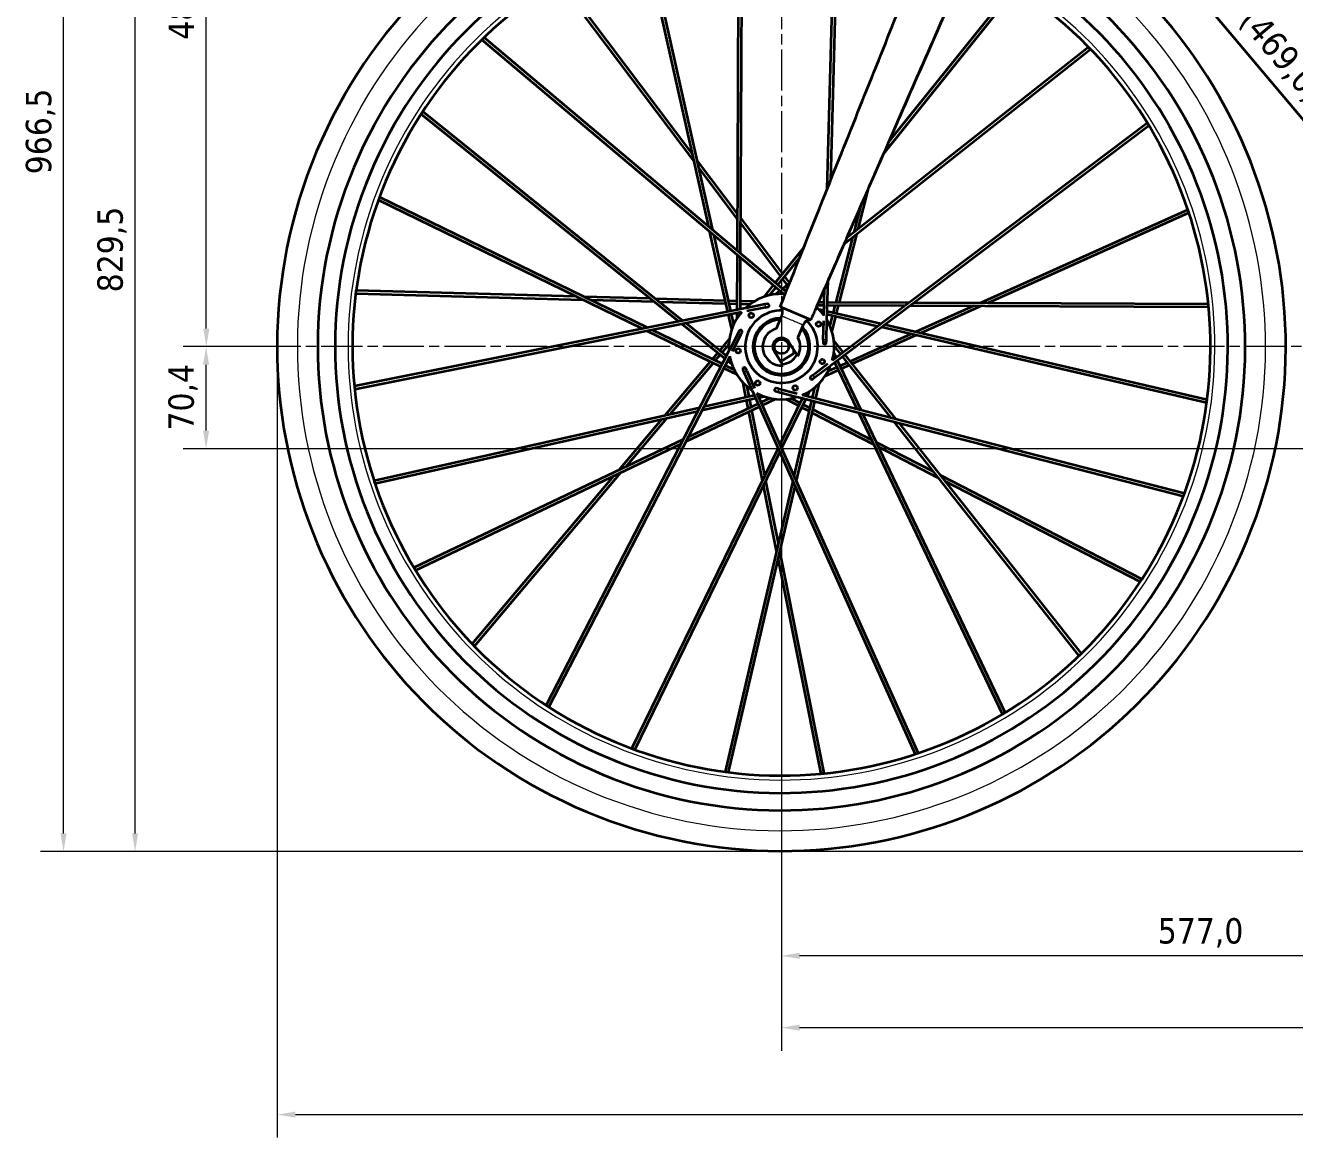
# Model space of a CAD drawing. Header units: millimetres. Extents: x 103 to 2059, y 115 to 1460.
# Drawn here: x 103 to 979, y 115 to 883 of the extents above; entities that cross this region are included whole.
import ezdxf

# ---------------------------------------------------------------- set-up
doc = ezdxf.new("R2010")
doc.units = ezdxf.units.MM
doc.header["$LTSCALE"] = 5
doc.linetypes.add('CHAIN', pattern=[0.3543, 0.2362, -0.0295, 0.0591, -0.0295])
for name, color, linetype, lineweight in [('Center Mark (ISO)', 7, 'Continuous', 9), ('Dimension (ISO)', 7, 'Continuous', 9), ('Visible (ISO)', 7, 'Continuous', 35), ('Visible Narrow (ISO)', 7, 'Continuous', 9)]:
    doc.layers.add(name, color=color, linetype=linetype, lineweight=lineweight)
doc.styles.add('Note Text (ISO)', font='tahoma.ttf')
doc.dimstyles.new('Default (ISO)', dxfattribs={"dimscale": 5, "dimtxt": 3.5, "dimasz": 2.5, "dimexe": 3.175, "dimexo": 0, "dimgap": 0.762, "dimtad": 1, "dimdec": 1, "dimrnd": 1e-08, "dimzin": 4, "dimtxsty": 'Note Text (ISO)', "dimcen": 0.09, "dimdle": 10, "dimclrd": 256, "dimclre": 256, "dimclrt": 256, "dimadec": 0, "dimazin": 0, "dimtfac": 1.001486, "dimtmove": 0, "dimatfit": 3, "dimfxl": 0, "dimtolj": 1, "dimtzin": 0, "dimlwd": -1, "dimlwe": -1, "dimarcsym": 0})

# ---------------------------------------------------------------- blocks, each defined once
blk = doc.blocks.new('*D5')
at = {"layer": 'Defpoints', "color": 0}
for p in [(881.23, 1080.41), (1321.29, 1080.41), (1221.3, 1034.49), (1204.71, 673.84)]:
    blk.add_point(p, dxfattribs=at)
at = {"layer": 'Dimension (ISO)'}
blk.add_arc((1321.29, 1080.41), 110.03, 186.5127, 247.4873, dxfattribs=at)
for points in [[(1209.89, 1067.81), (1214.05, 1068.05), (1211.26, 1080.41)], [(1279.85, 980.74), (1278.48, 976.8), (1290.96, 974.65)]]:
    blk.add_solid(points, dxfattribs=at)
at = {"layer": 'Dimension (ISO)', "insert": (1239.83, 1041.1), "char_height": 17.5, "attachment_point": 1, "rotation": 307, "style": 'Note Text (ISO)'}
blk.add_mtext('\\A1;74°', dxfattribs=at)
blk = doc.blocks.new('*D6')
at = {"layer": 'Defpoints', "color": 0}
for p in [(816.37, 1080.41), (881.23, 1080.41), (942.13, 997.81), (1165.25, 665.43)]:
    blk.add_point(p, dxfattribs=at)
at = {"layer": 'Dimension (ISO)'}
blk.add_arc((816.37, 1080.41), 150.46, 314.81587, 355.23861, dxfattribs=at)
for points in [[(964.23, 1068.01), (968.39, 1067.84), (966.83, 1080.41)], [(923.82, 972.14), (921.01, 975.22), (913.19, 965.24)]]:
    blk.add_solid(points, dxfattribs=at)
at = {"layer": 'Dimension (ISO)', "insert": (925.41, 1010.34), "char_height": 17.5, "attachment_point": 1, "rotation": 65.02724, "style": 'Note Text (ISO)'}
blk.add_mtext('\\A1;50°', dxfattribs=at)
blk = doc.blocks.new('*D7')
at = {"layer": 'Defpoints', "color": 0}
for p in [(801.76, 1035.93), (805.44, 1039.02), (1170.31, 605.02)]:
    blk.add_point(p, dxfattribs=at)
at = {"layer": 'Dimension (ISO)'}
for p, q in [((805.44, 1039.02), (789.61, 1025.71)), ((1158.59, 611.5), (809.81, 1026.36)), ((1170.31, 605.02), (1154.49, 591.71))]:
    blk.add_line(p, q, dxfattribs=at)
for points in [[(811.4, 1027.7), (808.21, 1025.02), (801.76, 1035.93)], [(1160.19, 612.84), (1157, 610.16), (1166.64, 601.93)]]:
    blk.add_solid(points, dxfattribs=at)
at = {"layer": 'Dimension (ISO)', "insert": (953.45, 897.37), "char_height": 17.5, "attachment_point": 1, "rotation": 310.05448, "style": 'Note Text (ISO)'}
blk.add_mtext('\\A1;\\fTahoma|b0|i0;{\\H17.5000;(469,0) - 567,0}', dxfattribs=at)
blk = doc.blocks.new('*D12')
at = {"layer": 'Defpoints', "color": 0}
for p in [(624.78, 661.37), (1641.2, 660.94), (1641.2, 191.37)]:
    blk.add_point(p, dxfattribs=at)
at = {"layer": 'Dimension (ISO)'}
for p, q in [((624.78, 661.37), (624.78, 175.49)), ((1641.2, 660.94), (1641.2, 175.49)), ((637.28, 191.37), (1628.7, 191.37))]:
    blk.add_line(p, q, dxfattribs=at)
for points in [[(637.28, 193.45), (637.28, 189.28), (624.78, 191.37)], [(1628.7, 193.45), (1628.7, 189.28), (1641.2, 191.37)]]:
    blk.add_solid(points, dxfattribs=at)
at = {"layer": 'Dimension (ISO)', "insert": (1090.59, 217.38), "char_height": 17.5, "attachment_point": 1, "style": 'Note Text (ISO)'}
blk.add_mtext('\\A1;1016,4', dxfattribs=at)
blk = doc.blocks.new('*D13')
at = {"layer": 'Defpoints', "color": 0}
for p in [(227.69, 661.37), (292.28, 661.37), (1178.75, 590.94)]:
    blk.add_point(p, dxfattribs=at)
at = {"layer": 'Dimension (ISO)'}
for p, q in [((292.28, 661.37), (211.82, 661.37)), ((227.69, 603.44), (227.69, 648.87)), ((1178.75, 590.94), (211.82, 590.94))]:
    blk.add_line(p, q, dxfattribs=at)
for points in [[(225.61, 648.87), (229.77, 648.87), (227.69, 661.37)], [(225.61, 603.44), (229.77, 603.44), (227.69, 590.94)]]:
    blk.add_solid(points, dxfattribs=at)
at = {"layer": 'Dimension (ISO)', "insert": (201.68, 603.47), "char_height": 17.5, "attachment_point": 1, "rotation": 90, "style": 'Note Text (ISO)'}
blk.add_mtext('\\A1;70,4', dxfattribs=at)
blk = doc.blocks.new('*D14')
at = {"layer": 'Defpoints', "color": 0}
for p in [(227.82, 1142.44), (813.68, 1142.44), (292.28, 661.37)]:
    blk.add_point(p, dxfattribs=at)
at = {"layer": 'Dimension (ISO)'}
for p, q in [((813.68, 1142.44), (211.94, 1142.44)), ((227.82, 673.87), (227.82, 1129.94)), ((292.28, 661.37), (211.94, 661.37))]:
    blk.add_line(p, q, dxfattribs=at)
for points in [[(225.74, 1129.94), (229.9, 1129.94), (227.82, 1142.44)], [(225.74, 673.87), (229.9, 673.87), (227.82, 661.37)]]:
    blk.add_solid(points, dxfattribs=at)
at = {"layer": 'Dimension (ISO)', "insert": (201.76, 873.19), "char_height": 17.5, "attachment_point": 1, "rotation": 90, "style": 'Note Text (ISO)'}
blk.add_mtext('\\A1;481,1', dxfattribs=at)
blk = doc.blocks.new('*D15')
at = {"layer": 'Defpoints', "color": 0}
for p in [(1201.75, 567.94), (624.78, 328.87), (624.78, 240.94)]:
    blk.add_point(p, dxfattribs=at)
at = {"layer": 'Dimension (ISO)'}
for p, q in [((1201.75, 567.94), (1201.75, 225.07)), ((624.78, 328.87), (624.78, 225.07)), ((1189.25, 240.94), (637.28, 240.94))]:
    blk.add_line(p, q, dxfattribs=at)
for points in [[(637.28, 243.03), (637.28, 238.86), (624.78, 240.94)], [(1189.25, 243.03), (1189.25, 238.86), (1201.75, 240.94)]]:
    blk.add_solid(points, dxfattribs=at)
at = {"layer": 'Dimension (ISO)', "insert": (884.49, 266.95), "char_height": 17.5, "attachment_point": 1, "style": 'Note Text (ISO)'}
blk.add_mtext('\\A1;577,0', dxfattribs=at)
blk = doc.blocks.new('*D17')
at = {"layer": 'Defpoints', "color": 0}
for p in [(178.7, 1142.44), (813.68, 1142.44), (1641.2, 312.94)]:
    blk.add_point(p, dxfattribs=at)
at = {"layer": 'Dimension (ISO)'}
for p, q in [((813.68, 1142.44), (162.83, 1142.44)), ((178.7, 325.44), (178.7, 1129.94)), ((1641.2, 312.94), (162.83, 312.94))]:
    blk.add_line(p, q, dxfattribs=at)
for points in [[(176.62, 1129.94), (180.79, 1129.94), (178.7, 1142.44)], [(176.62, 325.44), (180.79, 325.44), (178.7, 312.94)]]:
    blk.add_solid(points, dxfattribs=at)
at = {"layer": 'Dimension (ISO)', "insert": (152.64, 698.83), "char_height": 17.5, "attachment_point": 1, "rotation": 90, "style": 'Note Text (ISO)'}
blk.add_mtext('\\A1;829,5', dxfattribs=at)
blk = doc.blocks.new('*D18')
at = {"layer": 'Defpoints', "color": 0}
for p in [(129.29, 1279.41), (1543.27, 1279.41), (1641.2, 312.94)]:
    blk.add_point(p, dxfattribs=at)
at = {"layer": 'Dimension (ISO)'}
for p, q in [((1543.27, 1279.41), (113.41, 1279.41)), ((129.29, 325.44), (129.29, 1266.91)), ((1641.2, 312.94), (113.41, 312.94))]:
    blk.add_line(p, q, dxfattribs=at)
for points in [[(127.2, 1266.91), (131.37, 1266.91), (129.29, 1279.41)], [(127.2, 325.44), (131.37, 325.44), (129.29, 312.94)]]:
    blk.add_solid(points, dxfattribs=at)
at = {"layer": 'Dimension (ISO)', "insert": (103.27, 780.31), "char_height": 17.5, "attachment_point": 1, "rotation": 90, "style": 'Note Text (ISO)'}
blk.add_mtext('\\A1;966,5', dxfattribs=at)
blk = doc.blocks.new('*D19')
at = {"layer": 'Defpoints', "color": 0}
for p in [(276.78, 661.37), (1989.2, 660.94), (1989.2, 131.37)]:
    blk.add_point(p, dxfattribs=at)
at = {"layer": 'Dimension (ISO)'}
for p, q in [((276.78, 661.37), (276.78, 115.49)), ((1989.2, 660.94), (1989.2, 115.49)), ((289.28, 131.37), (1976.7, 131.37))]:
    blk.add_line(p, q, dxfattribs=at)
for points in [[(289.28, 133.45), (289.28, 129.28), (276.78, 131.37)], [(1976.7, 133.45), (1976.7, 129.28), (1989.2, 131.37)]]:
    blk.add_solid(points, dxfattribs=at)
at = {"layer": 'Dimension (ISO)', "insert": (1090.59, 157.39), "char_height": 17.5, "attachment_point": 1, "style": 'Note Text (ISO)'}
blk.add_mtext('\\A1;1712,4', dxfattribs=at)

msp = doc.modelspace()

# ---------------------------------------------------------------- linework, layer by layer
at = {"layer": 'Center Mark (ISO)', "linetype": 'CHAIN', "ltscale": 23.990969}
for p, q in [((624.78, 993.87), (624.78, 328.87)), ((1100.51, 661.37), (292.28, 661.37))]:
    msp.add_line(p, q, dxfattribs=at)
at = {"layer": 'Visible (ISO)'}
for p, q in [((1134.63, 639.69), (833.47, 997.91)), ((595.18, 955.88), (594.19, 727.53)), ((597.38, 955.99), (596.38, 725.68)), ((656.43, 770.36), (661.46, 954.97)), ((658.79, 776.26), (663.65, 954.8)), ((574.66, 743.99), (530.39, 941.91)), ((577.44, 741.65), (532.51, 942.5)), ((470.39, 913.79), (564.65, 788.76)), ((472.22, 915.02), (563.48, 793.96)), ((695.32, 794.77), (787.05, 908.79)), ((698.68, 802.47), (785.27, 910.08)), ((626.14, 697.71), (418.09, 873.11)), ((627.94, 699.08), (419.6, 874.72)), ((836.59, 868.13), (669.68, 736.21)), ((838.04, 866.47), (667.8, 731.92)), ((377.35, 823.64), (556.79, 679.27)), ((376.06, 821.86), (553.98, 678.71)), ((659.91, 651.94), (877.2, 815.75)), ((658.72, 648.29), (878.43, 813.92)), ((566.69, 789.7), (594.3, 753.07)), ((567.85, 784.51), (594.29, 749.44)), ((528.93, 673.7), (346.58, 762.49)), ((532.49, 674.41), (347.45, 764.52)), ((684.73, 770.6), (677.48, 742.37)), ((679.23, 758.02), (669.68, 736.21)), ((679.23, 758.02), (674.62, 740.12)), ((905.22, 755.71), (762.35, 691.64)), ((906.02, 753.65), (767.68, 691.62)), ((596.47, 746.54), (624.15, 709.83)), ((596.49, 750.17), (625.57, 711.6)), ((587.75, 685.45), (575.45, 740.45)), ((589.91, 685.88), (578.23, 738.11)), ((673.72, 736.6), (662.27, 692.07)), ((676.57, 738.85), (664.54, 692.06)), ((620.52, 705.33), (640.22, 729.8)), ((667.8, 731.92), (656.9, 707.02)), ((594.18, 724.66), (594.01, 686.7)), ((596.37, 722.81), (596.22, 687.14)), ((622.21, 703.91), (637.43, 722.83)), ((626.93, 709.79), (630.38, 705.21)), ((612.78, 695.7), (619.14, 703.61)), ((616.47, 696.78), (620.83, 702.19)), ((630.35, 705.12), (625.4, 701.21)), ((625.51, 708.02), (628.69, 703.81)), ((628.71, 701.02), (627.12, 699.77)), ((654.55, 701.66), (650.38, 692.13)), ((654.05, 682.96), (654.55, 701.66)), ((656.16, 679.75), (656.9, 707.02)), ((331.17, 698.05), (487.69, 693.78)), ((331.34, 700.25), (482.9, 696.11)), ((488.22, 695.97), (534.08, 694.72)), ((493.01, 693.64), (536.91, 692.44)), ((537.71, 694.62), (586, 693.3)), ((540.54, 692.34), (586.49, 691.09)), ((588.27, 693.24), (594.04, 693.09)), ((596.24, 693.03), (606.39, 692.75)), ((623.64, 699.82), (620.72, 697.51)), ((625.36, 698.37), (624.56, 697.74)), ((650.38, 692.13), (654.29, 692.11)), ((656.5, 692.1), (712.85, 691.85)), ((599.87, 687.87), (330.05, 633.98)), ((597.21, 685.1), (330.37, 631.8)), ((590.45, 673.4), (588.23, 683.3)), ((588.76, 691.03), (594.03, 690.89)), ((591.91, 676.95), (590.39, 683.74)), ((594, 684.46), (593.99, 680.73)), ((596.21, 684.9), (596.2, 683.87)), ((596.23, 690.83), (603.18, 690.64)), ((613.43, 690.58), (600.48, 687.99)), ((613.86, 688.42), (600.91, 685.84)), ((615.1, 690.91), (613.43, 690.58)), ((613.86, 688.42), (615.53, 688.76)), ((623.85, 688.87), (625.2, 688.3)), ((625.2, 688.3), (643.71, 680.53)), ((649.42, 689.93), (648.85, 688.63)), ((649.42, 689.93), (654.23, 689.91)), ((654.13, 686.23), (650.51, 687.07)), ((654.07, 683.98), (653.07, 684.21)), ((691, 675.38), (656.26, 683.47)), ((693.29, 677.11), (656.32, 685.72)), ((656.44, 689.9), (709.95, 689.67)), ((661.71, 689.88), (660.4, 684.77)), ((663.98, 689.87), (662.54, 684.27)), ((713.58, 689.65), (919.4, 688.76)), ((716.48, 691.84), (919.29, 690.96)), ((757.5, 689.46), (717.43, 671.49)), ((762.82, 689.44), (720.96, 670.67)), ((556.21, 676.91), (585.79, 653.11)), ((559.02, 677.47), (586.82, 655.11)), ((621.37, 673.91), (625.06, 682.7)), ((639.81, 676.5), (636.12, 667.72)), ((643.71, 680.53), (645.06, 679.96)), ((653.58, 665.98), (653.94, 679.19)), ((655.78, 665.92), (656.14, 679.13)), ((659.85, 682.64), (658.12, 675.9)), ((661.99, 682.14), (659.46, 672.31)), ((918.1, 622.51), (693.79, 674.73)), ((918.49, 624.68), (696.08, 676.46)), ((582.86, 647.44), (532.19, 672.11)), ((583.87, 649.39), (535.76, 672.82)), ((582.23, 658.8), (588.78, 666.56)), ((594.86, 670.71), (588.81, 658.97)), ((596.82, 669.71), (590.76, 657.97)), ((595.64, 672.22), (594.86, 670.71)), ((596.82, 669.71), (597.6, 671.22)), ((653.58, 665.98), (653.54, 664.28)), ((655.74, 664.22), (655.78, 665.92)), ((714.11, 670), (672.16, 651.19)), ((717.65, 669.18), (673.57, 649.41)), ((588.52, 658.42), (462.43, 413.86)), ((577.09, 652.7), (580.81, 657.11)), ((583.95, 657.42), (588.43, 662.73)), ((619.7, 658.17), (625.85, 648.41)), ((636, 654.81), (629.85, 664.56)), ((633.38, 656.64), (633.33, 659.05)), ((660.92, 665.42), (667.22, 657.45)), ((662.52, 653.91), (660.92, 657.27)), ((661.15, 661.59), (665.46, 656.13)), ((589.04, 654.61), (464.33, 412.75)), ((544.49, 614.03), (575.63, 650.96)), ((548.04, 614.82), (577.67, 649.97)), ((579.13, 651.7), (582.53, 655.73)), ((592.1, 645.39), (585.85, 648.43)), ((587.54, 651.7), (590.44, 649.37)), ((588.57, 653.7), (589.36, 653.06)), ((623.27, 652.49), (624.99, 651.55)), ((624.99, 651.55), (633.38, 656.64)), ((646.35, 641.72), (656.89, 649.67)), ((660.72, 652.56), (660.28, 653.49)), ((677.03, 618.33), (661.69, 650.53)), ((679.8, 617.61), (663.48, 651.89)), ((670.09, 650.27), (665.28, 648.11)), ((671.5, 648.49), (666.23, 646.12)), ((666.82, 654.4), (700.01, 612.42)), ((668.58, 655.73), (703.53, 611.52)), ((593.97, 642.03), (584.84, 646.48)), ((598.12, 645.36), (598.82, 643.81)), ((598.82, 643.81), (604.22, 631.76)), ((600.82, 644.71), (600.13, 646.26)), ((600.82, 644.71), (606.23, 632.66)), ((646.35, 641.72), (644.99, 640.7)), ((646.31, 638.94), (647.67, 639.96)), ((647.67, 639.96), (658.22, 647.92)), ((664.22, 645.22), (654.96, 641.07)), ((663.27, 647.21), (656.93, 644.36)), ((600.26, 626.5), (598.27, 636.46)), ((602.41, 626.98), (601.04, 633.8)), ((604.48, 631.18), (717.06, 380.12)), ((622.87, 632.25), (621.22, 632.68)), ((622.87, 632.25), (635.66, 628.96)), ((647.62, 633.07), (646.05, 626.29)), ((650.48, 635.63), (648.18, 625.75)), ((569.88, 617.45), (606.92, 625.74)), ((571.19, 620), (606, 627.79)), ((601.82, 618.68), (600.69, 624.34)), ((603.87, 619.65), (602.84, 624.82)), ((607.77, 629.21), (719.12, 380.92)), ((608.19, 628.28), (609.19, 628.5)), ((609.11, 626.23), (612.74, 627.04)), ((616.9, 625.86), (610.62, 622.87)), ((620.68, 625.22), (611.52, 620.86)), ((620.67, 630.55), (622.32, 630.12)), ((622.32, 630.12), (635.11, 626.83)), ((623.71, 593.68), (639.32, 625.75)), ((624.88, 591.06), (641.5, 625.19)), ((636.75, 620.46), (627.72, 625.11)), ((637.71, 622.44), (631.53, 625.63)), ((645.55, 624.15), (633.41, 572.03)), ((647.68, 623.6), (634.9, 568.72)), ((635.72, 626.68), (902.2, 558.17)), ((639.31, 628.02), (902.86, 560.27)), ((640.31, 627.77), (640.75, 628.69)), ((642.48, 627.21), (644.11, 630.56)), ((343.64, 569.1), (568.39, 619.37)), ((344.23, 566.98), (567.08, 616.83)), ((609.53, 619.91), (558.65, 595.68)), ((608.63, 621.92), (560.32, 598.91)), ((611.73, 569.08), (602.27, 616.45)), ((613.32, 572.35), (604.31, 617.43)), ((643.84, 616.8), (638.7, 619.45)), ((644.35, 619.01), (639.67, 621.43)), ((688.79, 593.63), (645.85, 615.76)), ((687.23, 596.91), (646.37, 617.97)), ((777.29, 407.81), (678.26, 615.74)), ((779.22, 408.85), (681.04, 615.03)), ((512.58, 576.18), (542.15, 611.25)), ((517.39, 578.47), (545.69, 612.04)), ((702.26, 609.57), (829.88, 448.1)), ((705.78, 608.67), (831.54, 449.55)), ((557.04, 597.35), (371.22, 508.86)), ((555.37, 594.12), (372.26, 506.92)), ((521.62, 384.04), (622.45, 591.1)), ((523.65, 383.18), (623.62, 588.49)), ((729.49, 575.12), (690.46, 595.24)), ((732.79, 570.94), (692.02, 591.96)), ((411.42, 456.19), (509.15, 572.11)), ((413.03, 454.69), (513.96, 574.4)), ((873.39, 500.92), (734.22, 572.68)), ((632.59, 568.49), (585.92, 368.04)), ((634.08, 565.18), (588.09, 367.65)), ((621.42, 520.53), (612.44, 565.52)), ((622.63, 525.72), (614.03, 568.79)), ((872.28, 499.02), (737.53, 568.5)), ((654.35, 366.96), (623.68, 520.5)), ((652.17, 366.64), (622.47, 515.31))]:
    msp.add_line(p, q, dxfattribs=at)
for centre, radius in [((603.9, 682.91), 1.6), ((650.43, 676.92), 1.6), ((624.78, 661.37), 5), ((594.91, 658.48), 1.6), ((652.93, 651.01), 1.6), ((608.41, 636.22), 1.6), ((634.24, 632.9), 1.6)]:
    msp.add_circle(centre, radius, dxfattribs=at)
for centre, radius, start, end in [((624.78, 661.37), 348, 70.03345, 64.52873), ((624.78, 661.37), 320, 70.19293, 64.36776), ((624.78, 661.37), 320, 70.19293, 64.36776), ((624.78, 661.37), 308, 70.27017, 64.28926), ((624.78, 661.37), 296, 70.35367, 64.20488), ((624.78, 661.37), 36.37, 87.55695, 133.22894), ((624.78, 661.37), 36.37, 138.98552, 184.65752), ((624.78, 661.37), 25, 88.44446, 45.59359), ((615.32, 689.84), 1.1, 281.296, 101.296), ((624.78, 661.37), 36.37, 36.12838, 48.55006), ((624.78, 661.37), 19.74, 91.12117, 43.31346), ((624.78, 661.37), 18.74, 92.48334, 41.95128), ((645.08, 674.21), 5.75, 90.253, 157.21731), ((624.78, 661.37), 36.37, 344.6998, 30.3718), ((596.62, 671.72), 1.1, 332.72457, 152.72457), ((624.78, 661.37), 13, 105.19719, 274.73089), ((624.78, 661.37), 6, 32.21731, 212.21731), ((624.78, 661.37), 13, 329.70374, 29.23744), ((654.64, 664.25), 1.1, 178.43885, 358.43885), ((624.78, 661.37), 36.37, 190.41409, 236.08609), ((624.78, 661.37), 12, 272.21731, 332.21731), ((624.78, 661.37), 36.37, 293.27123, 338.94323), ((599.12, 645.81), 1.1, 24.15314, 204.15314), ((645.65, 639.82), 1.1, 127.01028, 307.01028), ((620.95, 631.61), 1.1, 75.58171, 255.58171), ((624.78, 661.37), 36.37, 241.84266, 287.51466)]:
    msp.add_arc(centre, radius, start, end, dxfattribs=at)
for centre, major_axis, ratio, start_param, end_param in [((418.8, 873.95), (-0.709, -0.841), 0.132967, 5.640382, 6.283185), ((837.36, 867.34), (0.682, -0.863), 0.112757, 3.879313, 7.00709), ((376.66, 822.79), (0.69, 0.857), 0.112757, 3.879313, 7.00709), ((877.86, 814.87), (-0.662, 0.878), 0.132967, 5.640382, 6.283185), ((346.96, 763.53), (0.482, 0.989), 0.112757, 0, 0.723905), ((905.67, 754.7), (-0.45, 1), 0.132967, 5.640382, 8.767658), ((331.2, 699.15), (-0.03, -1.1), 0.132967, 5.640382, 8.767658), ((919.4, 689.86), (0, -1.1), 0.112757, 0, 0.723905), ((330.15, 632.87), (0.22, -1.08), 0.132967, 5.640382, 6.283185), ((918.35, 623.58), (-0.25, -1.07), 0.112757, 3.879313, 7.00709), ((343.88, 568.03), (-0.24, 1.07), 0.112757, 3.879313, 7.00709), ((902.59, 559.2), (0.27, 1.07), 0.132967, 5.640382, 6.283185), ((371.69, 507.86), (-0.473, 0.993), 0.112757, 0, 0.723905), ((872.89, 499.95), (0.504, 0.978), 0.132967, 5.640382, 8.767658), ((412.19, 455.39), (0.841, -0.709), 0.132967, 5.640382, 8.767658), ((830.75, 448.78), (-0.863, -0.682), 0.112757, 0, 0.723905), ((463.35, 413.25), (0.978, -0.504), 0.132967, 5.640382, 6.283185), ((778.28, 408.28), (-0.993, -0.473), 0.112757, 3.879313, 7.00709), ((522.61, 383.56), (-0.989, 0.482), 0.112757, 3.879313, 7.00709), ((718.11, 380.47), (1, 0.45), 0.132967, 5.640382, 6.283185), ((586.99, 367.79), (-1.07, 0.25), 0.112757, 0, 0.723905), ((653.27, 366.74), (1.08, 0.22), 0.132967, 5.640382, 8.767658)]:
    msp.add_ellipse(centre, major_axis=major_axis, ratio=ratio, start_param=start_param, end_param=end_param, dxfattribs=at)
for points, knots in [([(623.85, 688.87), (636.99, 721.73), (650.12, 754.58), (680.25, 829.95), (697.24, 872.47), (719.9, 929.15), (725.57, 943.32), (733.12, 962.21), (735.01, 966.94), (738.53, 975.75), (740.19, 979.89), (743.31, 987.71), (744.81, 991.46), (747.46, 998.09), (748.64, 1001.03), (750.53, 1005.78), (751.27, 1007.62), (751.95, 1009.32), (752.11, 1009.72), (752.31, 1010.22), (752.24, 1010.03), (752.24, 1010.04)], [0, 0, 0, 0, 10.619093, 10.619093, 24.358481, 24.358481, 28.938277, 28.938277, 30.464877, 30.464877, 31.785052, 31.785052, 33.109993, 33.109993, 34.434723, 34.434723, 35.771817, 35.771817, 36.400817, 36.400817, 37.030154, 37.030154, 37.030154, 37.030154]), ([(783.93, 996.28), (783.93, 996.28), (783.86, 996.17), (783.6, 995.69), (783.35, 995.19), (782.52, 993.5), (781.83, 992.05), (780.04, 988.14), (778.83, 985.46), (776.07, 979.25), (774.45, 975.59), (771.09, 967.92), (769.3, 963.82), (765.5, 955.12), (763.46, 950.45), (755.29, 931.77), (749.16, 917.77), (724.64, 861.76), (706.25, 819.75), (680.73, 761.44), (673.59, 745.14), (662.89, 720.69), (659.32, 712.54), (653.97, 700.31), (652.18, 696.24), (649.51, 690.13), (648.62, 688.09), (647.28, 685.03), (646.83, 684.01), (646.16, 682.48), (645.94, 681.98), (645.45, 680.86), (645.32, 680.57), (645.06, 679.96)], [0.056808, 0.056808, 0.056808, 0.056808, 0.395315, 0.395315, 0.967833, 0.967833, 1.926236, 1.926236, 3.141481, 3.141481, 4.45555, 4.45555, 5.778486, 5.778486, 7.3075, 7.3075, 11.894534, 11.894534, 25.655607, 25.655607, 30.995657, 30.995657, 33.665682, 33.665682, 35.000694, 35.000694, 35.6682, 35.6682, 36.001954, 36.001954, 36.16883, 36.16883, 36.367641, 36.367641, 36.367641, 36.367641]), ([(753.58, 927.87), (750.07, 919.84), (746.55, 911.8), (728.25, 870), (713.47, 836.24), (698.68, 802.47)], [9.262812, 9.262812, 9.262812, 9.262812, 11.894534, 11.894534, 22.956033, 22.956033, 22.956033, 22.956033]), ([(695.32, 794.77), (692.83, 789.1), (690.35, 783.42), (686.82, 775.36), (685.78, 772.98), (684.73, 770.6)], [23.796474, 23.796474, 23.796474, 23.796474, 25.655607, 25.655607, 26.436206, 26.436206, 26.436206, 26.436206]), ([(625.06, 682.7), (625.27, 683.2), (625.4, 683.72), (625.57, 684.91), (625.54, 685.54), (625.4, 686.93), (625.21, 687.69), (625.2, 688.23), (625.2, 688.27), (625.2, 688.3), (625.2, 688.3), (625.2, 688.3)], [0, 0, 0, 0, 0.1630169, 0.1630169, 0.373725, 0.373725, 0.7049412, 0.7049412, 0.7527444, 0.7527444, 0.7541099, 0.7541099, 0.7541099, 0.7541099]), ([(643.71, 680.53), (643.71, 680.53), (643.71, 680.53), (643.69, 680.51), (643.67, 680.48), (643.3, 680.13), (642.61, 679.72), (641.5, 678.84), (641.04, 678.42), (640.29, 677.46), (640.02, 677), (639.81, 676.5)], [-0.0002435, -0.0002435, -0.0002435, -0.0002435, 0, 0, 0.0081743, 0.0081743, 0.086238, 0.086238, 0.1351196, 0.1351196, 0.1728839, 0.1728839, 0.1728839, 0.1728839])]:
    msp.add_open_spline(points, degree=3, knots=knots, dxfattribs=at)
at = {"layer": 'Visible Narrow (ISO)'}
for radius, start, end in [(334.04, 70.10963, 64.45303), (299.03, 70.33195, 64.22679)]:
    msp.add_arc((624.78, 661.37), radius, start, end, dxfattribs=at)
for centre, major_axis in [((613.65, 689.5), (0.22, -1.08)), ((595.84, 670.21), (0.978, -0.504)), ((654.68, 665.95), (-1.1, 0.03)), ((599.82, 644.26), (1, 0.45)), ((647.01, 640.84), (-0.662, 0.878)), ((622.59, 631.19), (0.27, 1.07))]:
    msp.add_ellipse(centre, major_axis=major_axis, ratio=0.132967, start_param=3.141593, end_param=6.283185, dxfattribs=at)
for points, knots in [([(753.75, 1012.78), (753.75, 1012.78), (753.74, 1012.78), (753.74, 1012.78), (753.74, 1012.77), (753.74, 1012.77), (753.74, 1012.77), (753.73, 1012.75), (753.55, 1012.3), (753.17, 1011.38), (752.99, 1010.93), (752.76, 1010.36), (752.49, 1009.69), (752.23, 1009.03), (751.93, 1008.28), (751.59, 1007.44), (750.89, 1005.7), (750.03, 1003.56), (749.04, 1001.1), (748.08, 998.7), (746.99, 995.99), (745.82, 993.06), (744.61, 990.05), (743.36, 986.92), (742.06, 983.7), (740.8, 980.55), (739.5, 977.31), (738.19, 974.02), (736.47, 969.74), (734.76, 965.48), (733.07, 961.26), (730.16, 954.01), (727.29, 946.85), (724.45, 939.76), (720.27, 929.34), (716.14, 919.04), (712.01, 908.75), (707.99, 898.7), (703.96, 888.66), (699.9, 878.55), (674.55, 815.32), (649.2, 752.09), (623.85, 688.87)], [0, 0, 0, 0, 0.00206, 0.00206, 0.00206, 0.003091, 0.003091, 0.003091, 0.031257, 0.031257, 0.031257, 0.045169, 0.045169, 0.045169, 0.058744, 0.058744, 0.058744, 0.086911, 0.086911, 0.086911, 0.114398, 0.114398, 0.114398, 0.142565, 0.142565, 0.142565, 0.170052, 0.170052, 0.170052, 0.205916, 0.205916, 0.205916, 0.267591, 0.267591, 0.267591, 0.35824, 0.35824, 0.35824, 0.446701, 0.446701, 0.446701, 1, 1, 1, 1]), ([(625.06, 682.7), (625.38, 682.53), (625.7, 682.37), (626.11, 682.19), (626.18, 682.16), (626.32, 682.09), (626.39, 682.06), (626.6, 681.97), (626.74, 681.92), (627.33, 681.67), (627.78, 681.48), (629.62, 680.71), (631.01, 680.12), (632.41, 679.54), (633.54, 679.06), (634.68, 678.58), (636.54, 677.8), (637.25, 677.5), (638.06, 677.16), (638.16, 677.12), (638.3, 677.06), (638.35, 677.04), (638.45, 677), (638.49, 676.98), (638.61, 676.93), (638.67, 676.91), (639.09, 676.74), (639.45, 676.61), (639.81, 676.5)], [-7.637811, -7.637811, -7.637811, -7.637811, -7.528832, -7.528832, -7.505736, -7.505736, -7.48264, -7.48264, -7.436448, -7.436448, -7.291688, -7.291688, -6.837622, -6.837622, -6.837622, -6.467509, -6.467509, -6.234648, -6.234648, -6.203469, -6.203469, -6.187879, -6.187879, -6.17229, -6.17229, -6.151072, -6.151072, -6.037432, -6.037432, -6.037432, -6.037432])]:
    msp.add_open_spline(points, degree=3, knots=knots, dxfattribs=at)

# ---------------------------------------------------------------- dimensions: what is measured, and where the dimension line sits
at = {"layer": 'Dimension (ISO)'}
for base, p1, p2, angle, picture, middle in [((129.29, 1279.41), (1641.2, 312.94), (1543.27, 1279.41), 90, '*D18', (129.29, 809.21)), ((178.7, 1142.44), (1641.2, 312.94), (813.68, 1142.44), 90, '*D17', (178.7, 727.69)), ((227.82, 1142.44), (292.28, 661.37), (813.68, 1142.44), 90, '*D14', (227.82, 901.9)), ((227.69, 661.37), (1178.75, 590.94), (292.28, 661.37), 90, '*D13', (227.69, 625.94)), ((1989.2, 131.37), (276.78, 661.37), (1989.2, 660.94), 180, '*D19', (1125.46, 131.37)), ((1641.2, 191.37), (624.78, 661.37), (1641.2, 660.94), 180, '*D12', (1125.46, 191.37)), ((624.78, 240.94), (1201.75, 567.94), (624.78, 328.87), 180, '*D15', (913.2, 240.94))]:
    dim = msp.add_linear_dim(base=base, p1=p1, p2=p2, angle=angle, dimstyle='Default (ISO)', override={"dimgap": 0.762, "dimdec": 1, "dimtol": 0, "dimlim": 0, "dimtp": 0, "dimtm": 0, "dimtdec": 2, "dimtofl": 0, "dimatfit": 1}, dxfattribs=at)
    dim.commit()
    dim.dimension.update_dxf_attribs({"geometry": picture, "text_midpoint": middle, "dimtype": 160})
for base, center, p1, p2, picture, middle in [((942.13, 997.81), (816.37, 1080.41), (1165.25, 665.43), (881.23, 1080.41), '*D6', (952.76, 1016.89)), ((1221.3, 1034.49), (1321.29, 1080.41), (881.23, 1080.41), (1204.71, 673.84), '*D5', (1233.42, 1014.2))]:
    dim = msp.add_angular_dim_3p(base=base, center=center, p1=p1, p2=p2, dimstyle='Default (ISO)', override={"dimgap": 0.762, "dimse1": 1, "dimse2": 1, "dimadec": 0, "dimtol": 0, "dimlim": 0, "dimtp": 0, "dimtm": 0, "dimtdec": 2}, dxfattribs=at)
    dim.commit()
    dim.dimension.update_dxf_attribs({"geometry": picture, "text_midpoint": middle, "dimtype": 165})
dim = msp.add_linear_dim(base=(801.76, 1035.93), p1=(1170.31, 605.02), p2=(805.44, 1039.02), angle=130.05448, text='\\fTahoma|b0|i0;{\\H17.5000;(469,0) - <>}', dimstyle='Default (ISO)', override={"dimgap": 0.762, "dimdec": 1, "dimtol": 0, "dimlim": 0, "dimtp": 0, "dimtm": 0, "dimtdec": 2, "dimtofl": 0, "dimatfit": 1}, dxfattribs=at)
dim.commit()
dim.dimension.update_dxf_attribs({"geometry": '*D7', "text_midpoint": (984.2, 818.93), "dimtype": 160})

doc.saveas('drawing.dxf')
